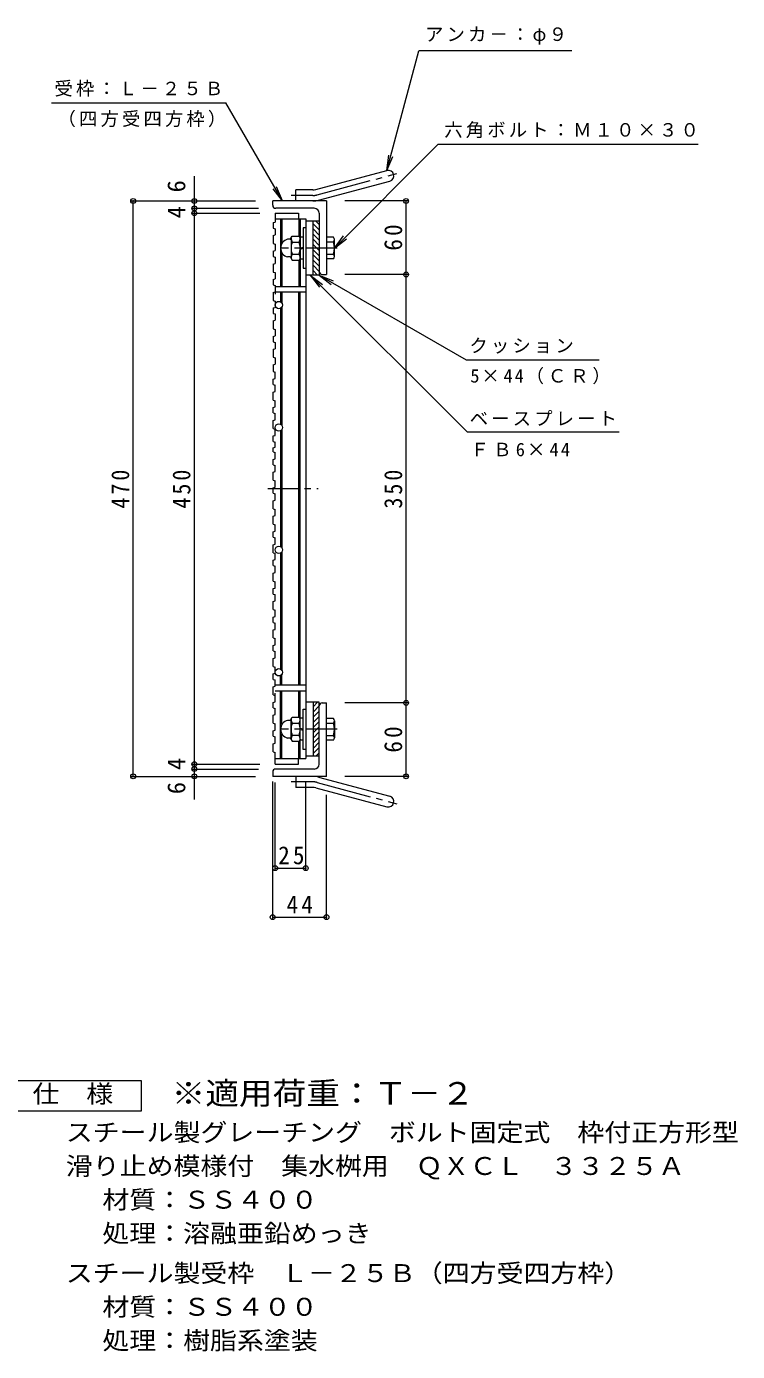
# Model space of a CAD drawing. Units: millimetres at full size, sheet at 1:5. Extents: x -868 to 783, y -691 to 648.
# Drawn here: x 202 to 783, y -502 to 580 of the extents above; entities that cross this region are included whole.
import ezdxf
from ezdxf.enums import TextEntityAlignment as Align

# ---------------------------------------------------------------- set-up
doc = ezdxf.new("R2010")
doc.units = ezdxf.units.MM
doc.header["$LTSCALE"] = 5
doc.header["$PDMODE"] = 32
doc.header["$PDSIZE"] = 4
doc.linetypes.add('CHAIN1', pattern=[8, 5, -1, 1, -1])
doc.linetypes.add('CHAIN2', pattern=[12, 9, -1, 1, -1])
for name, color, linetype, lineweight in [('E-1', 2, 'Continuous', 9), ('E-2', 3, 'Continuous', 9), ('E-4', 7, 'Continuous', 9), ('E-5', 7, 'Continuous', 9), ('E-A', 3, 'Continuous', 9), ('F-4_F-4ﾚｲﾔ', 2, 'Continuous', 9)]:
    doc.layers.add(name, color=color, linetype=linetype, lineweight=lineweight)
doc.layers.add('F-5_F-5ﾚｲﾔ', color=2, linetype='Continuous')
doc.styles.add('ＭＳ ゴシック', font='')
doc.styles.get('ＭＳ ゴシック').set_extended_font_data('MS Gothic')

msp = doc.modelspace()

# ---------------------------------------------------------------- linework, layer by layer
at = {"layer": 'E-1'}
for p, q in [((438.558, 447.072), (496.749, 462.664)), ((422.414, 437.766), (422.414, 446.766)), ((436.229, 446.766), (422.414, 446.766)), ((440.888, 438.379), (499.078, 453.971)), ((403.414, 434.266), (403.414, 437.766)), ((447.414, 437.766), (403.414, 437.766)), ((447.414, 437.766), (447.414, 377.766)), ((437.414, 431.766), (405.914, 431.766)), ((428.414, 415.766), (428.414, 382.766)), ((430.414, 415.766), (428.414, 415.766)), ((441.414, 421.266), (436.414, 421.266)), ((436.414, 377.266), (436.414, 421.266)), ((441.414, 414.186), (436.414, 419.186)), ((441.414, 409.943), (436.414, 414.943)), ((441.414, 418.429), (438.576, 421.266)), ((417.628, 406.516), (415.493, 406.516)), ((418.061, 406.766), (419.398, 409.081)), ((418.414, 407.376), (418.414, 391.155)), ((419.398, 409.081), (424.93, 409.081)), ((419.398, 404.173), (424.93, 404.173)), ((425.914, 407.376), (424.93, 409.081)), ((425.914, 408.266), (425.914, 390.266)), ((428.414, 408.266), (425.914, 408.266)), ((441.414, 405.701), (436.414, 410.701)), ((441.414, 401.458), (436.414, 406.458)), ((441.414, 397.215), (436.414, 402.215)), ((453.07, 408.151), (447.414, 408.151)), ((447.414, 404.266), (453.07, 404.266)), ((453.814, 392.323), (453.814, 406.208)), ((417.628, 392.016), (415.493, 392.016)), ((419.398, 394.358), (424.93, 394.358)), ((425.914, 391.155), (424.93, 389.451)), ((425.914, 399.448), (428.414, 400.118)), ((425.914, 398.413), (428.414, 399.083)), ((428.414, 390.266), (425.914, 390.266)), ((441.414, 392.973), (436.414, 397.973)), ((441.414, 388.73), (436.414, 393.73)), ((447.414, 394.266), (453.07, 394.266)), ((453.07, 390.381), (447.414, 390.381)), ((428.414, 382.766), (430.414, 382.766)), ((441.414, 384.488), (436.414, 389.488)), ((441.414, 380.245), (436.414, 385.245)), ((440.15, 377.266), (436.414, 381.002)), ((443.914, 377.766), (447.414, 377.766)), ((428.414, 22.765), (430.414, 22.765)), ((428.414, -10.235), (428.414, 22.765)), ((440.15, 28.265), (436.414, 24.529)), ((436.414, 28.265), (436.414, -15.735)), ((441.414, 25.286), (436.414, 20.286)), ((443.914, 27.765), (447.414, 27.765)), ((447.414, -32.235), (447.414, 27.765)), ((417.628, 13.515), (415.493, 13.515)), ((418.414, -1.845), (418.414, 14.376)), ((419.398, 11.173), (424.93, 11.173)), ((425.914, 14.376), (424.93, 16.08)), ((425.914, -2.735), (425.914, 15.265)), ((428.414, 15.265), (425.914, 15.265)), ((441.414, 21.043), (436.414, 16.043)), ((441.414, 16.801), (436.414, 11.801)), ((441.414, 12.558), (436.414, 7.558)), ((453.07, 15.15), (447.414, 15.15)), ((447.414, 11.265), (453.07, 11.265)), ((453.814, 13.208), (453.814, -0.677)), ((419.398, 1.358), (424.93, 1.358)), ((425.914, 7.118), (428.414, 6.448)), ((425.914, 6.083), (428.414, 5.413)), ((441.414, 8.316), (436.414, 3.316)), ((441.414, 4.073), (436.414, -0.927)), ((447.414, 1.265), (453.07, 1.265)), ((417.628, -0.985), (415.493, -0.985)), ((418.061, -1.235), (419.398, -3.55)), ((419.398, -3.55), (424.93, -3.55)), ((425.914, -1.845), (424.93, -3.55)), ((428.414, -2.735), (425.914, -2.735)), ((430.414, -10.235), (428.414, -10.235)), ((441.414, -0.17), (436.414, -5.17)), ((441.414, -4.412), (436.414, -9.412)), ((441.414, -8.655), (436.414, -13.655)), ((453.07, -2.62), (447.414, -2.62)), ((441.414, -15.735), (436.414, -15.735)), ((441.414, -12.898), (438.576, -15.735)), ((403.414, -28.735), (403.414, -32.235)), ((447.414, -32.235), (403.414, -32.235)), ((437.414, -26.235), (405.914, -26.235)), ((422.414, -32.235), (422.414, -41.235)), ((436.229, -41.235), (422.414, -41.235)), ((438.558, -41.541), (496.749, -57.134)), ((440.888, -32.848), (499.078, -48.44))]:
    msp.add_line(p, q, dxfattribs=at)
at = {"layer": 'E-1', "linetype": 'CHAIN2'}
for p, q in [((439.723, 442.726), (504.889, 460.187)), ((436.229, 442.266), (418.609, 442.266)), ((436.229, -36.735), (418.609, -36.735)), ((439.723, -37.195), (504.889, -54.656))]:
    msp.add_line(p, q, dxfattribs=at)
at = {"layer": 'E-1', "linetype": 'CHAIN1'}
for p, q in [((456.244, 399.266), (410.352, 399.266)), ((456.244, 6.265), (410.352, 6.265))]:
    msp.add_line(p, q, dxfattribs=at)
at = {"layer": 'E-1'}
for points in [[(441.414, 427.766), (441.414, 377.266), (436.414, 377.266)], [(418.061, 391.766), (419.398, 389.451), (424.93, 389.451)], [(441.414, -22.235), (441.414, 28.265), (436.414, 28.265)], [(418.061, 13.765), (419.398, 16.08), (424.93, 16.08)]]:
    msp.add_lwpolyline(points, dxfattribs=at)
for centre, radius, start, end in [((497.914, 458.318), 4.5, 285.00014, 104.99991), ((436.229, 455.766), 9, 270, 285.00002), ((405.914, 434.266), 2.5, 180, 270), ((436.229, 455.766), 18, 270, 285), ((437.414, 427.766), 4, 0, 90), ((417.414, 399.266), 7.5, 104.83513, 255.16487), ((417.628, 407.016), 0.5, 270, 329.99997), ((424.119, 407.376), 5.705, 180, 214.1543), ((431.143, 399.266), 12.729, 157.32364, 202.67636), ((420.208, 407.376), 5.705, 325.8457, 0), ((413.184, 399.266), 12.729, 337.32364, 22.67636), ((436.623, 399.266), 17.19, 343.09029, 16.90971), ((450.904, 406.208), 2.91, 318.12389, 41.8763), ((417.628, 391.516), 0.5, 30.00003, 90), ((424.119, 391.155), 5.705, 145.8457, 180), ((420.208, 391.155), 5.705, 0, 34.1543), ((450.904, 392.323), 2.91, 318.1237, 41.87611), ((443.914, 380.266), 2.5, 180, 270), ((443.914, 25.265), 2.5, 90, 180), ((417.414, 6.265), 7.5, 104.83513, 255.16487), ((417.628, 14.015), 0.5, 270, 329.99997), ((424.119, 14.376), 5.705, 180, 214.1543), ((431.143, 6.265), 12.729, 157.32364, 202.67636), ((420.208, 14.376), 5.705, 325.8457, 0), ((413.184, 6.265), 12.729, 337.32364, 22.67636), ((436.623, 6.265), 17.19, 343.09029, 16.90971), ((450.904, 13.208), 2.91, 318.12389, 41.8763), ((424.119, -1.845), 5.705, 145.8457, 180), ((420.208, -1.845), 5.705, 0, 34.1543), ((450.904, -0.677), 2.91, 318.1237, 41.87611), ((417.628, -1.485), 0.5, 30.00003, 90), ((405.914, -28.735), 2.5, 90, 180), ((436.229, -50.235), 18, 75, 90), ((437.414, -22.235), 4, 270, 0), ((436.229, -50.235), 9, 74.99998, 90), ((497.914, -52.787), 4.5, 255.00009, 74.99986)]:
    msp.add_arc(centre, radius, start, end, dxfattribs=at)
at = {"layer": 'E-1', "linetype": 'CHAIN2'}
for centre, start, end in [((436.229, 455.766), 270, 284.99995), ((436.229, -50.235), 75.00005, 90)]:
    msp.add_arc(centre, 13.5, start, end, dxfattribs=at)
at = {"layer": 'E-2'}
for p, q in [((405.414, 427.766), (424.414, 427.766)), ((405.414, 427.766), (405.414, 423.265)), ((405.414, 423.265), (430.414, 423.265)), ((409.914, 423.265), (409.914, 399.302)), ((410.914, 423.265), (410.914, 403.007)), ((424.414, 427.766), (424.414, 423.265)), ((424.914, 423.265), (424.914, 409.08)), ((425.914, 423.265), (425.914, 408.266)), ((430.414, 423.265), (430.414, -17.734)), ((436.414, 421.265), (430.414, 421.265)), ((436.414, 377.265), (436.414, 421.265)), ((409.914, 399.229), (409.914, 367.766)), ((410.914, 395.524), (410.914, 367.766)), ((425.914, 390.265), (425.914, 367.766)), ((424.914, 389.45), (424.914, 367.766)), ((436.414, 377.265), (430.414, 377.265)), ((405.414, 367.766), (430.414, 367.766)), ((430.414, 363.265), (405.414, 363.265)), ((409.914, 363.265), (409.914, 355.363)), ((410.914, 363.265), (410.914, 354.424)), ((424.914, 42.266), (424.914, 363.265)), ((425.914, 42.266), (425.914, 363.265)), ((409.914, 350.167), (409.914, 255.363)), ((410.914, 351.107), (410.914, 254.424)), ((409.914, 250.167), (409.914, 155.363)), ((410.914, 251.107), (410.914, 154.424)), ((409.914, 150.167), (409.914, 55.363)), ((410.914, 151.107), (410.914, 54.424)), ((409.914, 42.266), (409.914, 50.167)), ((410.914, 42.266), (410.914, 51.107)), ((430.414, 42.266), (405.414, 42.266)), ((405.414, 37.766), (430.414, 37.766)), ((409.914, -17.734), (409.914, 37.766)), ((410.914, 10.007), (410.914, 37.766)), ((424.914, 16.081), (424.914, 37.766)), ((425.914, 15.266), (425.914, 37.766)), ((436.414, 28.266), (430.414, 28.266)), ((436.414, 28.266), (436.414, -15.734)), ((410.914, -17.734), (410.914, 2.524)), ((424.914, -17.734), (424.914, -3.549)), ((425.914, -17.734), (425.914, -2.734)), ((405.414, -17.734), (430.414, -17.734)), ((405.414, -22.235), (405.414, -17.734)), ((424.414, -22.235), (424.414, -17.734)), ((436.414, -15.734), (430.414, -15.734)), ((405.414, -22.235), (424.414, -22.235))]:
    msp.add_line(p, q, dxfattribs=at)
at = {"layer": 'E-2', "linetype": 'CHAIN1'}
msp.add_line((399.515, 202.765), (440.478, 202.765), dxfattribs=at)
at = {"layer": 'E-2'}
for centre in [(408.414, 352.765), (408.414, 252.765), (408.414, 152.765), (408.414, 52.765)]:
    msp.add_circle(centre, 3, dxfattribs=at)
at = {"layer": 'E-4'}
for p, q in [((339.414, 431.766), (339.414, 457.882)), ((287.914, 437.766), (389.414, 437.766)), ((289.414, -32.236), (289.414, 437.766)), ((513.914, 437.766), (462.414, 437.766)), ((512.414, 377.766), (512.414, 437.766)), ((337.914, 431.766), (391.914, 431.766)), ((337.914, 427.766), (392.914, 427.766)), ((339.414, 427.766), (339.414, 431.766)), ((339.414, -22.236), (339.414, 427.766)), ((513.914, 377.766), (462.414, 377.766)), ((512.414, 27.764), (512.414, 377.766)), ((513.914, 27.764), (462.414, 27.764)), ((512.414, -32.236), (512.414, 27.764)), ((287.914, -32.236), (389.414, -32.236)), ((337.914, -22.236), (392.914, -22.236)), ((337.914, -26.236), (391.914, -26.236)), ((339.414, -26.236), (339.414, -22.236)), ((339.414, -51.103), (339.414, -26.236)), ((513.914, -32.236), (462.414, -32.236)), ((403.414, -148.736), (403.414, -36.52)), ((405.414, -108.736), (405.414, -37.236)), ((430.414, -108.736), (430.414, -37.236)), ((447.414, -148.736), (447.414, -47.236)), ((405.414, -107.236), (430.414, -107.236)), ((403.414, -147.236), (447.414, -147.236))]:
    msp.add_line(p, q, dxfattribs=at)
for p in [(289.414, 437.766), (339.414, 437.766), (339.414, 431.766), (512.414, 437.766), (339.414, 427.766), (512.414, 377.766), (512.414, 27.764), (339.414, -22.236), (289.414, -32.236), (339.414, -26.236), (339.414, -32.236), (512.414, -32.236), (405.414, -107.236), (430.414, -107.236), (403.414, -147.236), (447.414, -147.236)]:
    msp.add_point(p, dxfattribs=at)
at = {"layer": 'E-5'}
for p, q in [((496.749, 462.665), (522.953, 560.459)), ((647.953, 560.459), (522.953, 560.459)), ((222.619, 517.95), (365.119, 517.95)), ((411.414, 437.766), (365.119, 517.95)), ((453.814, 399.266), (538.605, 484.057)), ((538.605, 484.057), (751.105, 484.057)), ((496.749, 462.665), (498.381, 475.058)), ((496.749, 462.665), (501.533, 474.213)), ((411.414, 437.766), (403.804, 447.683)), ((411.414, 437.766), (406.63, 449.314)), ((453.814, 399.266), (461.423, 409.183)), ((453.814, 399.266), (463.731, 406.875)), ((434.163, 377.266), (562.359, 249.069)), ((434.163, 377.266), (444.08, 369.657)), ((434.163, 377.266), (441.772, 367.349)), ((441.414, 377.266), (561.388, 307.998)), ((441.414, 377.266), (452.962, 372.482)), ((441.414, 377.266), (451.331, 369.656)), ((561.388, 307.998), (670.163, 307.998)), ((562.359, 249.069), (686.573, 249.069))]:
    msp.add_line(p, q, dxfattribs=at)
at = {"layer": 'E-A'}
for p, q in [((405.414, 423.265), (405.414, 420.549)), ((403.914, 420.038), (405.414, 420.549)), ((403.914, 409.495), (405.414, 410.006)), ((405.414, 402.436), (405.414, 397.323)), ((403.914, 396.811), (405.414, 397.323)), ((403.914, 386.268), (405.414, 386.78)), ((405.414, 379.21), (405.414, 374.096)), ((403.914, 373.585), (405.414, 374.096)), ((405.414, 368.666), (405.414, 361.692)), ((403.914, 363.042), (405.414, 363.553)), ((403.914, 350.359), (405.414, 350.87)), ((405.414, 355.983), (405.414, 350.87)), ((403.914, 339.816), (405.414, 340.327)), ((405.414, 345.44), (405.414, 340.327)), ((403.914, 327.132), (405.414, 327.644)), ((405.414, 332.757), (405.414, 327.644)), ((403.914, 316.589), (405.414, 317.1)), ((405.414, 322.214), (405.414, 317.1)), ((403.914, 303.906), (405.414, 304.417)), ((403.914, 303.906), (403.914, 298.38)), ((405.414, 309.531), (405.414, 304.417)), ((403.914, 298.38), (405.414, 297.869)), ((403.914, 292.244), (405.414, 292.755)), ((403.914, 287.836), (403.914, 292.244)), ((405.414, 292.755), (405.414, 297.869)), ((403.914, 287.836), (405.414, 287.325)), ((405.414, 282.212), (405.414, 287.325)), ((403.914, 275.153), (405.414, 274.642)), ((405.414, 269.529), (405.414, 274.642)), ((403.914, 264.61), (405.414, 264.099)), ((405.414, 258.986), (405.414, 264.099)), ((403.914, 251.927), (405.414, 251.416)), ((403.914, 241.384), (405.414, 240.872)), ((403.914, 232.837), (405.414, 232.326)), ((405.414, 227.212), (405.414, 232.326)), ((403.914, 222.294), (405.414, 221.783)), ((405.414, 216.669), (405.414, 221.783)), ((403.914, 209.611), (405.414, 209.099)), ((403.914, 199.067), (403.914, 203.475)), ((403.914, 199.067), (405.414, 198.556)), ((405.414, 193.443), (405.414, 198.556)), ((403.914, 186.384), (405.414, 185.873)), ((403.914, 173.701), (405.414, 173.19)), ((405.414, 168.076), (405.414, 173.19)), ((403.914, 163.158), (405.414, 162.647)), ((405.414, 157.533), (405.414, 162.647)), ((403.914, 150.475), (405.414, 149.963)), ((403.914, 139.931), (403.914, 144.339)), ((403.914, 139.931), (405.414, 139.42)), ((405.414, 134.307), (405.414, 139.42)), ((403.914, 127.248), (405.414, 126.737)), ((405.414, 121.624), (405.414, 126.737)), ((403.914, 116.705), (405.414, 116.194)), ((405.414, 111.081), (405.414, 116.194)), ((403.914, 104.022), (405.414, 103.511)), ((403.914, 93.479), (403.914, 97.886)), ((403.914, 93.479), (405.414, 92.967)), ((405.414, 87.854), (405.414, 92.967)), ((403.914, 80.796), (405.414, 80.284)), ((405.414, 75.171), (405.414, 80.284)), ((403.914, 70.252), (405.414, 69.741)), ((405.414, 64.628), (405.414, 69.741)), ((403.914, 57.569), (405.414, 57.058)), ((405.414, 51.945), (405.414, 57.058)), ((403.914, 47.026), (405.414, 46.515)), ((405.414, 41.401), (405.414, 46.515)), ((403.914, 34.343), (405.414, 33.831)), ((405.414, 28.718), (405.414, 35.692)), ((403.914, 23.8), (405.414, 23.288)), ((405.414, 18.175), (405.414, 23.288)), ((403.914, 11.116), (405.414, 10.605)), ((403.914, 0.573), (405.414, 0.062)), ((405.414, -5.051), (405.414, 0.062)), ((403.914, -12.11), (405.414, -12.621)), ((405.414, -17.734), (405.414, -12.621))]:
    msp.add_line(p, q, dxfattribs=at)
for points in [[(403.914, 420.038), (403.914, 415.63), (405.414, 415.119), (405.414, 410.006)], [(403.914, 409.495), (403.914, 402.947), (405.414, 402.436)], [(403.914, 396.811), (403.914, 392.404), (405.414, 391.893), (405.414, 386.78)], [(403.914, 386.268), (403.914, 379.721), (405.414, 379.21)], [(403.914, 373.585), (403.914, 369.178), (405.414, 368.666)], [(403.914, 363.042), (403.914, 356.495), (405.414, 355.983)], [(403.914, 350.359), (403.914, 345.951), (405.414, 345.44)], [(403.914, 339.816), (403.914, 333.268), (405.414, 332.757)], [(403.914, 327.132), (403.914, 322.725), (405.414, 322.214)], [(403.914, 316.589), (403.914, 310.042), (405.414, 309.531)], [(403.914, 275.153), (403.914, 281.701), (405.414, 282.212)], [(403.914, 264.61), (403.914, 269.018), (405.414, 269.529)], [(403.914, 251.927), (403.914, 258.474), (405.414, 258.986)], [(403.914, 241.384), (403.914, 245.791), (405.414, 246.302), (405.414, 251.416)], [(403.914, 232.837), (403.914, 236.111), (405.414, 236.622), (405.414, 240.872)], [(403.914, 222.294), (403.914, 226.701), (405.414, 227.212)], [(403.914, 209.611), (403.914, 216.158), (405.414, 216.669)], [(403.914, 203.475), (405.414, 203.986), (405.414, 209.099)], [(403.914, 186.384), (403.914, 192.932), (405.414, 193.443)], [(403.914, 173.701), (403.914, 180.248), (405.414, 180.76), (405.414, 185.873)], [(403.914, 163.158), (403.914, 167.565), (405.414, 168.076)], [(403.914, 150.475), (403.914, 157.022), (405.414, 157.533)], [(403.914, 144.339), (405.414, 144.85), (405.414, 149.963)], [(403.914, 127.248), (403.914, 133.796), (405.414, 134.307)], [(403.914, 116.705), (403.914, 121.113), (405.414, 121.624)], [(403.914, 104.022), (403.914, 110.569), (405.414, 111.081)], [(403.914, 97.886), (405.414, 98.397), (405.414, 103.511)], [(403.914, 80.796), (403.914, 87.343), (405.414, 87.854)], [(403.914, 70.252), (403.914, 74.66), (405.414, 75.171)], [(403.914, 57.569), (403.914, 64.116), (405.414, 64.628)], [(403.914, 47.026), (403.914, 51.433), (405.414, 51.945)], [(403.914, 34.343), (403.914, 40.89), (405.414, 41.401)], [(403.914, 23.8), (403.914, 28.207), (405.414, 28.718)], [(403.914, 11.116), (403.914, 17.664), (405.414, 18.175)], [(403.914, 0.573), (403.914, 4.981), (405.414, 5.492), (405.414, 10.605)], [(403.914, -12.11), (403.914, -5.563), (405.414, -5.051)]]:
    msp.add_lwpolyline(points, dxfattribs=at)
at = {"layer": 'F-4_F-4ﾚｲﾔ'}
msp.add_lwpolyline([(183.353, -305.753), (183.353, -280.752), (295.852, -280.752), (295.852, -305.753)], close=True, dxfattribs=at)

# ---------------------------------------------------------------- texts
at = {"layer": 'E-4', "color": 2, "style": 'ＭＳ ゴシック'}
for s, p in [('6', (336.414, 444.726)), ('4', (336.414, 423.542)), ('4', (336.414, -27.106)), ('6', (336.414, -46.784))]:
    msp.add_text(s, height=14.66, rotation=90, dxfattribs=at).set_placement(p, align=Align.BOTTOM_LEFT)
at = {"layer": 'E-4', "color": 2, "char_height": 14.66, "attachment_point": 7, "rotation": 90, "style": 'ＭＳ ゴシック'}
for s, insert in [('\\T1.27;\\W0.95;60', (509.414, 397.141)), ('\\T1.27;\\W0.9;470', (286.414, 186.515)), ('\\T1.27;\\W0.9;450', (336.414, 186.515)), ('\\T1.27;\\W0.9;350', (509.414, 186.515)), ('\\T1.27;\\W0.95;60', (509.414, -12.861))]:
    msp.add_mtext(s, dxfattribs=dict(at, insert=insert))
at = {"layer": 'E-4', "color": 2, "char_height": 14.66, "attachment_point": 7, "style": 'ＭＳ ゴシック'}
for s, insert in [('\\T1.27;\\W0.95;25', (407.907, -104.236)), ('\\T1.27;\\W0.95;44', (414.789, -144.236))]:
    msp.add_mtext(s, dxfattribs=dict(at, insert=insert))
at = {"layer": 'E-5', "char_height": 11, "attachment_point": 7, "style": 'ＭＳ ゴシック'}
for s, insert in [('\\T1.17;アンカ－：φ９', (527.953, 565.459)), ('\\T1.17;受枠：Ｌ－２５Ｂ', (225.119, 522.95)), ('\\T1.17;（四方受四方枠）', (227.619, 497.95)), ('\\T1.17;六角ボルト：Ｍ１０×３０', (543.605, 489.057)), ('\\T1.17;クッション', (564.202, 312.998)), ('\\T1.21;5×44（ＣＲ）', (564.905, 287.998)), ('\\T1.17;ベースプレート', (564.436, 254.069)), ('\\T1.23;ＦＢ6×44', (565.14, 229.069))]:
    msp.add_mtext(s, dxfattribs=dict(at, insert=insert))
at = {"layer": 'F-4_F-4ﾚｲﾔ', "style": 'ＭＳ ゴシック', "width": 1.1}
for s, p in [('仕\u3000様', (207.102, -303.252)), ('スチール製グレーチング\u3000ボルト固定式\u3000枠付正方形型', (234.397, -334.712)), ('滑り止め模様付\u3000集水桝用\u3000ＱＸＣＬ\u3000３３２５Ａ', (234.397, -362.212)), ('材質：ＳＳ４００', (264.253, -389.712)), ('処理：溶融亜鉛めっき', (264.253, -417.212)), ('スチール製受枠\u3000Ｌ－２５Ｂ（四方受四方枠）', (234.397, -449.712)), ('材質：ＳＳ４００', (264.253, -477.212)), ('処理：樹脂系塗装', (264.253, -504.712))]:
    msp.add_text(s, height=14.66, dxfattribs=at).set_placement(p, align=Align.BOTTOM_LEFT)
at = {"layer": 'F-5_F-5ﾚｲﾔ', "color": 3, "style": 'ＭＳ ゴシック', "width": 1.1}
msp.add_text('※適用荷重：Ｔ－２', height=18.33, dxfattribs=at).set_placement((320.852, -305.753), align=Align.BOTTOM_LEFT)

doc.saveas('drawing.dxf')
